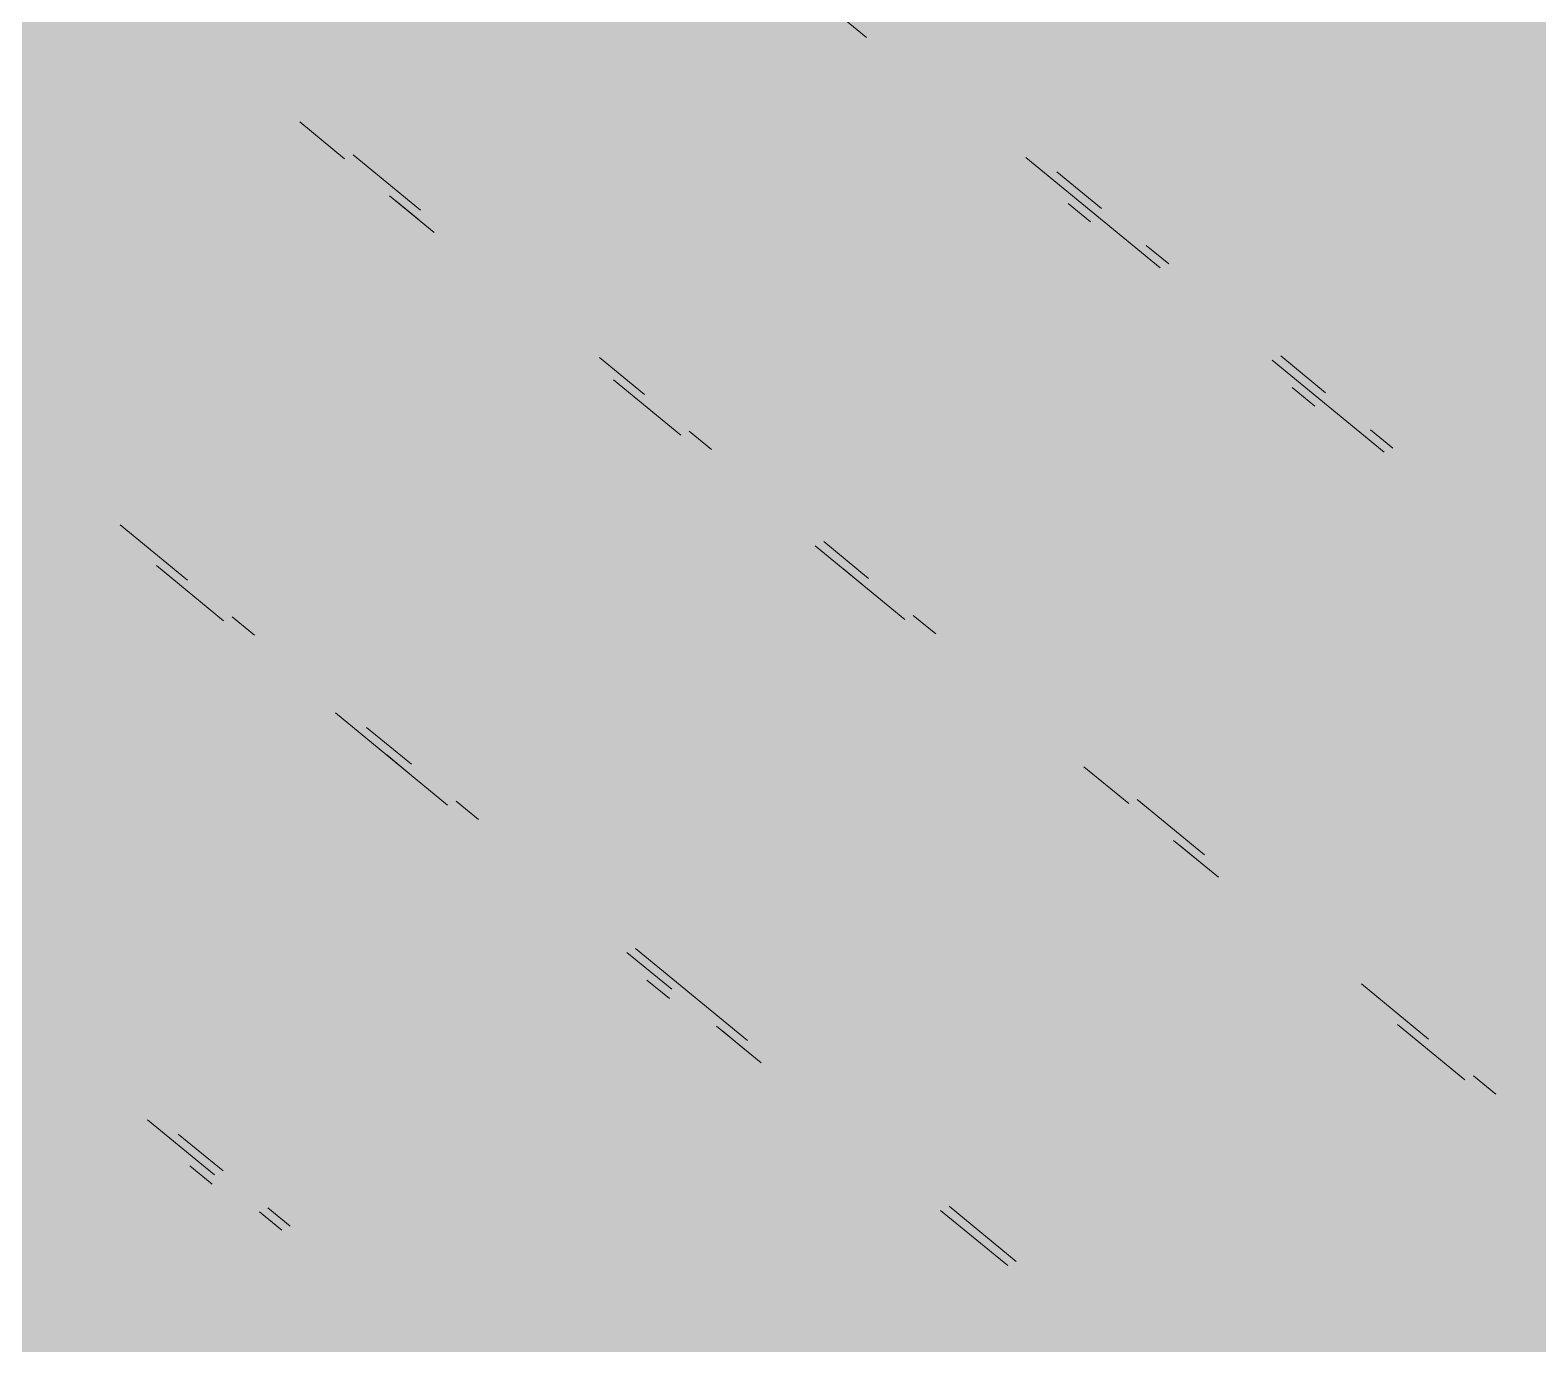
# Paper-space layout '03 3D Building and Roof' of a CAD drawing. Header units: millimetres. Extents: x 5 to 415, y 5 to 292.
# Drawn here: x 265.577 to 267.782, y 76.521 to 78.442 of the extents above; entities that cross this region are included whole.
import ezdxf

# ---------------------------------------------------------------- set-up
doc = ezdxf.new("R2010")
doc.units = ezdxf.units.MM
doc.layers.add('EXISTING', color=7, linetype='Continuous')
doc.layers.add('IMAGES', color=7, linetype='Continuous')

# ---------------------------------------------------------------- blocks, each defined once
blk = doc.blocks.new('SHEET_03')
at = {"layer": 'EXISTING', "color": 250, "lineweight": 9}
for p, q in [((266.8003, 78.4307), (266.7675, 78.4576)), ((265.9714, 78.3073), (266.0369, 78.2534)), ((266.1477, 78.1785), (266.0494, 78.2593)), ((267.033, 78.2556), (267.2296, 78.094)), ((267.1438, 78.1806), (267.0783, 78.2345)), ((266.1025, 78.1995), (266.168, 78.1457)), ((266.1443, 78.165), (266.1116, 78.192)), ((267.1279, 78.1614), (267.0952, 78.1883)), ((267.2421, 78.0998), (267.2093, 78.1268)), ((267.4715, 77.9113), (267.4059, 77.9652)), ((266.4753, 77.9091), (266.4098, 77.963)), ((267.3934, 77.9593), (267.5573, 77.8246)), ((266.4301, 77.9302), (266.5284, 77.8494)), ((267.4556, 77.892), (267.4228, 77.919)), ((266.5736, 77.8283), (266.5409, 77.8553)), ((267.5697, 77.8305), (267.537, 77.8574)), ((265.8069, 77.6376), (265.7086, 77.7184)), ((266.725, 77.6878), (266.856, 77.5801)), ((266.803, 77.6398), (266.7375, 77.6937)), ((265.7616, 77.6587), (265.8599, 77.5779)), ((266.7996, 77.6264), (266.7668, 77.6533)), ((265.9052, 77.5568), (265.8724, 77.5837)), ((266.9013, 77.559), (266.8685, 77.5859)), ((266.0237, 77.4432), (266.1875, 77.3085)), ((266.1345, 77.3683), (266.069, 77.4221)), ((266.1311, 77.3549), (266.0984, 77.3818)), ((267.1181, 77.3646), (267.1837, 77.3107)), ((266.2328, 77.2875), (266.2, 77.3144)), ((267.2944, 77.2358), (267.1961, 77.3166)), ((267.2492, 77.2569), (267.3147, 77.203)), ((267.291, 77.2224), (267.2583, 77.2493)), ((266.4497, 77.0931), (266.5152, 77.0392)), ((266.626, 76.9643), (266.4621, 77.0989)), ((266.5118, 77.0258), (266.479, 77.0527)), ((267.6221, 76.9665), (267.5238, 77.0473)), ((266.5807, 76.9854), (266.6462, 76.9315)), ((266.6226, 76.9509), (266.5898, 76.9778)), ((267.5768, 76.9875), (267.6751, 76.9067)), ((267.7204, 76.8857), (267.6876, 76.9126)), ((265.7484, 76.8485), (265.8467, 76.7677)), ((265.8592, 76.7736), (265.7937, 76.8274)), ((265.8433, 76.7543), (265.8106, 76.7812)), ((265.9122, 76.7138), (265.945, 76.6869)), ((265.9575, 76.6928), (265.9247, 76.7197)), ((266.9083, 76.716), (267.0066, 76.6352)), ((267.0191, 76.6411), (266.9208, 76.7219))]:
    blk.add_line(p, q, dxfattribs=at)
at = {"layer": 'IMAGES', "color": 7}
for points in [[(265.1473, 78.3727), (265.7255, 78.3727), (265.1473, 78.4691), (265.7255, 78.4691)], [(265.7255, 78.3727), (265.8218, 78.3727), (265.7255, 78.4691), (265.8218, 78.4691)], [(265.8218, 78.3727), (266.0145, 78.3727), (265.8218, 78.4691), (266.0145, 78.4691)], [(266.0145, 78.3727), (266.5927, 78.3727), (266.0145, 78.4691), (266.5927, 78.4691)], [(266.5927, 78.3727), (266.6891, 78.3727), (266.5927, 78.4691), (266.6891, 78.4691)], [(266.6891, 78.3727), (266.8818, 78.3727), (266.6891, 78.4691), (266.8818, 78.4691)], [(266.8818, 78.3727), (266.9782, 78.3727), (266.8818, 78.4691), (266.9782, 78.4691)], [(266.9782, 78.3727), (267.0745, 78.3727), (266.9782, 78.4691), (267.0745, 78.4691)], [(267.0745, 78.3727), (267.6527, 78.3727), (267.0745, 78.4691), (267.6527, 78.4691)], [(267.6527, 78.3727), (267.7491, 78.3727), (267.6527, 78.4691), (267.7491, 78.4691)], [(267.7491, 78.3727), (267.8455, 78.3727), (267.7491, 78.4691), (267.8455, 78.4691)], [(265.2436, 78.2763), (265.7255, 78.2763), (265.2436, 78.3727), (265.7255, 78.3727)], [(265.7255, 78.2763), (265.8218, 78.2763), (265.7255, 78.3727), (265.8218, 78.3727)], [(265.8218, 78.2763), (265.9182, 78.2763), (265.8218, 78.3727), (265.9182, 78.3727)], [(265.9182, 78.2763), (266.0145, 78.2763), (265.9182, 78.3727), (266.0145, 78.3727)], [(266.0145, 78.2763), (266.1109, 78.2763), (266.0145, 78.3727), (266.1109, 78.3727)], [(266.1109, 78.2763), (266.2073, 78.2763), (266.1109, 78.3727), (266.2073, 78.3727)], [(266.2073, 78.2763), (266.6891, 78.2763), (266.2073, 78.3727), (266.6891, 78.3727)], [(266.6891, 78.2763), (266.7855, 78.2763), (266.6891, 78.3727), (266.7855, 78.3727)], [(266.7855, 78.2763), (266.8818, 78.2763), (266.7855, 78.3727), (266.8818, 78.3727)], [(266.8818, 78.2763), (266.9782, 78.2763), (266.8818, 78.3727), (266.9782, 78.3727)], [(266.9782, 78.2763), (267.0745, 78.2763), (266.9782, 78.3727), (267.0745, 78.3727)], [(267.0745, 78.2763), (267.1709, 78.2763), (267.0745, 78.3727), (267.1709, 78.3727)], [(267.1709, 78.2763), (267.6527, 78.2763), (267.1709, 78.3727), (267.6527, 78.3727)], [(267.6527, 78.2763), (267.7491, 78.2763), (267.6527, 78.3727), (267.7491, 78.3727)], [(267.7491, 78.2763), (267.8455, 78.2763), (267.7491, 78.3727), (267.8455, 78.3727)], [(265.34, 78.1799), (265.8218, 78.1799), (265.34, 78.2763), (265.8218, 78.2763)], [(265.8218, 78.1799), (265.9182, 78.1799), (265.8218, 78.2763), (265.9182, 78.2763)], [(265.9182, 78.1799), (266.0145, 78.1799), (265.9182, 78.2763), (266.0145, 78.2763)], [(266.0145, 78.1799), (266.2073, 78.1799), (266.0145, 78.2763), (266.2073, 78.2763)], [(266.2073, 78.1799), (266.3036, 78.1799), (266.2073, 78.2763), (266.3036, 78.2763)], [(266.3036, 78.1799), (266.4, 78.1799), (266.3036, 78.2763), (266.4, 78.2763)], [(266.4, 78.1799), (266.9782, 78.1799), (266.4, 78.2763), (266.9782, 78.2763)], [(266.9782, 78.1799), (267.1709, 78.1799), (266.9782, 78.2763), (267.1709, 78.2763)], [(267.1709, 78.1799), (267.2673, 78.1799), (267.1709, 78.2763), (267.2673, 78.2763)], [(267.2673, 78.1799), (267.7491, 78.1799), (267.2673, 78.2763), (267.7491, 78.2763)], [(267.7491, 78.1799), (267.8455, 78.1799), (267.7491, 78.2763), (267.8455, 78.2763)], [(265.4364, 78.0835), (265.9182, 78.0835), (265.4364, 78.1799), (265.9182, 78.1799)], [(265.9182, 78.0835), (266.0145, 78.0835), (265.9182, 78.1799), (266.0145, 78.1799)], [(266.0145, 78.0835), (266.1109, 78.0835), (266.0145, 78.1799), (266.1109, 78.1799)], [(266.1109, 78.0835), (266.2073, 78.0835), (266.1109, 78.1799), (266.2073, 78.1799)], [(266.2073, 78.0835), (266.3036, 78.0835), (266.2073, 78.1799), (266.3036, 78.1799)], [(266.3036, 78.0835), (266.4, 78.0835), (266.3036, 78.1799), (266.4, 78.1799)], [(266.4, 78.0835), (266.4964, 78.0835), (266.4, 78.1799), (266.4964, 78.1799)], [(266.4964, 78.0835), (266.9782, 78.0835), (266.4964, 78.1799), (266.9782, 78.1799)], [(266.9782, 78.0835), (267.0745, 78.0835), (266.9782, 78.1799), (267.0745, 78.1799)], [(267.0745, 78.0835), (267.2673, 78.0835), (267.0745, 78.1799), (267.2673, 78.1799)], [(267.2673, 78.0835), (267.3636, 78.0835), (267.2673, 78.1799), (267.3636, 78.1799)], [(267.3636, 78.0835), (267.9418, 78.0835), (267.3636, 78.1799), (267.9418, 78.1799)], [(265.5327, 77.9871), (266.0145, 77.9871), (265.5327, 78.0835), (266.0145, 78.0835)], [(266.0145, 77.9871), (266.1109, 77.9871), (266.0145, 78.0835), (266.1109, 78.0835)], [(266.1109, 77.9871), (266.2073, 77.9871), (266.1109, 78.0835), (266.2073, 78.0835)], [(266.2073, 77.9871), (266.3036, 77.9871), (266.2073, 78.0835), (266.3036, 78.0835)], [(266.3036, 77.9871), (266.4, 77.9871), (266.3036, 78.0835), (266.4, 78.0835)], [(266.4, 77.9871), (266.4964, 77.9871), (266.4, 78.0835), (266.4964, 78.0835)], [(266.4964, 77.9871), (266.5927, 77.9871), (266.4964, 78.0835), (266.5927, 78.0835)], [(266.5927, 77.9871), (267.1709, 77.9871), (266.5927, 78.0835), (267.1709, 78.0835)], [(267.1709, 77.9871), (267.2673, 77.9871), (267.1709, 78.0835), (267.2673, 78.0835)], [(267.2673, 77.9871), (267.3636, 77.9871), (267.2673, 78.0835), (267.3636, 78.0835)], [(267.3636, 77.9871), (267.46, 77.9871), (267.3636, 78.0835), (267.46, 78.0835)], [(267.46, 77.9871), (268.0382, 77.9871), (267.46, 78.0835), (268.0382, 78.0835)], [(265.5327, 77.8907), (265.6291, 77.8907), (265.5327, 77.9871), (265.6291, 77.9871)], [(265.6291, 77.8907), (265.7255, 77.8907), (265.6291, 77.9871), (265.7255, 77.9871)], [(265.7255, 77.8907), (266.1109, 77.8907), (265.7255, 77.9871), (266.1109, 77.9871)], [(266.1109, 77.8907), (266.2073, 77.8907), (266.1109, 77.9871), (266.2073, 77.9871)], [(266.2073, 77.8907), (266.3036, 77.8907), (266.2073, 77.9871), (266.3036, 77.9871)], [(266.3036, 77.8907), (266.4964, 77.8907), (266.3036, 77.9871), (266.4964, 77.9871)], [(266.4964, 77.8907), (266.5927, 77.8907), (266.4964, 77.9871), (266.5927, 77.9871)], [(266.5927, 77.8907), (266.6891, 77.8907), (266.5927, 77.9871), (266.6891, 77.9871)], [(266.6891, 77.8907), (267.1709, 77.8907), (266.6891, 77.9871), (267.1709, 77.9871)], [(267.1709, 77.8907), (267.2673, 77.8907), (267.1709, 77.9871), (267.2673, 77.9871)], [(267.2673, 77.8907), (267.3636, 77.8907), (267.2673, 77.9871), (267.3636, 77.9871)], [(267.3636, 77.8907), (267.46, 77.8907), (267.3636, 77.9871), (267.46, 77.9871)], [(267.46, 77.8907), (267.5564, 77.8907), (267.46, 77.9871), (267.5564, 77.9871)], [(267.5564, 77.8907), (267.6527, 77.8907), (267.5564, 77.9871), (267.6527, 77.9871)], [(267.6527, 77.8907), (268.1345, 77.8907), (267.6527, 77.9871), (268.1345, 77.9871)], [(265.5327, 77.7943), (265.6291, 77.7943), (265.5327, 77.8907), (265.6291, 77.8907)], [(265.6291, 77.7943), (265.7255, 77.7943), (265.6291, 77.8907), (265.7255, 77.8907)], [(265.7255, 77.7943), (265.8218, 77.7943), (265.7255, 77.8907), (265.8218, 77.8907)], [(265.8218, 77.7943), (266.3036, 77.7943), (265.8218, 77.8907), (266.3036, 77.8907)], [(266.3036, 77.7943), (266.4, 77.7943), (266.3036, 77.8907), (266.4, 77.8907)], [(266.4, 77.7943), (266.5927, 77.7943), (266.4, 77.8907), (266.5927, 77.8907)], [(266.5927, 77.7943), (266.6891, 77.7943), (266.5927, 77.8907), (266.6891, 77.8907)], [(266.6891, 77.7943), (266.7855, 77.7943), (266.6891, 77.8907), (266.7855, 77.8907)], [(266.7855, 77.7943), (267.3636, 77.7943), (266.7855, 77.8907), (267.3636, 77.8907)], [(267.3636, 77.7943), (267.46, 77.7943), (267.3636, 77.8907), (267.46, 77.8907)], [(267.46, 77.7943), (267.6527, 77.7943), (267.46, 77.8907), (267.6527, 77.8907)], [(267.6527, 77.7943), (267.8455, 77.7943), (267.6527, 77.8907), (267.8455, 77.8907)], [(265.5327, 77.6979), (265.6291, 77.6979), (265.5327, 77.7943), (265.6291, 77.7943)], [(265.6291, 77.6979), (265.7255, 77.6979), (265.6291, 77.7943), (265.7255, 77.7943)], [(265.7255, 77.6979), (265.8218, 77.6979), (265.7255, 77.7943), (265.8218, 77.7943)], [(265.8218, 77.6979), (265.9182, 77.6979), (265.8218, 77.7943), (265.9182, 77.7943)], [(265.9182, 77.6979), (266.4, 77.6979), (265.9182, 77.7943), (266.4, 77.7943)], [(266.4, 77.6979), (266.4964, 77.6979), (266.4, 77.7943), (266.4964, 77.7943)], [(266.4964, 77.6979), (266.5927, 77.6979), (266.4964, 77.7943), (266.5927, 77.7943)], [(266.5927, 77.6979), (266.6891, 77.6979), (266.5927, 77.7943), (266.6891, 77.7943)], [(266.6891, 77.6979), (266.7855, 77.6979), (266.6891, 77.7943), (266.7855, 77.7943)], [(266.7855, 77.6979), (266.8818, 77.6979), (266.7855, 77.7943), (266.8818, 77.7943)], [(266.8818, 77.6979), (267.3636, 77.6979), (266.8818, 77.7943), (267.3636, 77.7943)], [(267.3636, 77.6979), (267.46, 77.6979), (267.3636, 77.7943), (267.46, 77.7943)], [(267.46, 77.6979), (267.5564, 77.6979), (267.46, 77.7943), (267.5564, 77.7943)], [(267.5564, 77.6979), (267.7491, 77.6979), (267.5564, 77.7943), (267.7491, 77.7943)], [(267.7491, 77.6979), (267.8455, 77.6979), (267.7491, 77.7943), (267.8455, 77.7943)], [(265.0509, 77.5051), (265.6291, 77.5051), (265.0509, 77.6979), (265.6291, 77.6979)], [(265.6291, 77.6015), (265.7255, 77.6015), (265.6291, 77.6979), (265.7255, 77.6979)], [(265.7255, 77.6015), (265.8218, 77.6015), (265.7255, 77.6979), (265.8218, 77.6979)], [(265.8218, 77.6015), (265.9182, 77.6015), (265.8218, 77.6979), (265.9182, 77.6979)], [(265.9182, 77.6015), (266.0145, 77.6015), (265.9182, 77.6979), (266.0145, 77.6979)], [(266.0145, 77.6015), (266.4964, 77.6015), (266.0145, 77.6979), (266.4964, 77.6979)], [(266.4964, 77.6015), (266.5927, 77.6015), (266.4964, 77.6979), (266.5927, 77.6979)], [(266.5927, 77.6015), (266.6891, 77.6015), (266.5927, 77.6979), (266.6891, 77.6979)], [(266.6891, 77.6015), (266.7855, 77.6015), (266.6891, 77.6979), (266.7855, 77.6979)], [(266.7855, 77.6015), (266.8818, 77.6015), (266.7855, 77.6979), (266.8818, 77.6979)], [(266.8818, 77.6015), (266.9782, 77.6015), (266.8818, 77.6979), (266.9782, 77.6979)], [(266.9782, 77.6015), (267.5564, 77.6015), (266.9782, 77.6979), (267.5564, 77.6979)], [(267.5564, 77.6015), (267.6527, 77.6015), (267.5564, 77.6979), (267.6527, 77.6979)], [(267.6527, 77.6015), (267.7491, 77.6015), (267.6527, 77.6979), (267.7491, 77.6979)], [(267.7491, 77.6015), (267.8455, 77.6015), (267.7491, 77.6979), (267.8455, 77.6979)], [(265.6291, 77.5051), (265.7255, 77.5051), (265.6291, 77.6015), (265.7255, 77.6015)], [(265.7255, 77.5051), (265.8218, 77.5051), (265.7255, 77.6015), (265.8218, 77.6015)], [(265.8218, 77.5051), (265.9182, 77.5051), (265.8218, 77.6015), (265.9182, 77.6015)], [(265.9182, 77.5051), (266.0145, 77.5051), (265.9182, 77.6015), (266.0145, 77.6015)], [(266.0145, 77.5051), (266.1109, 77.5051), (266.0145, 77.6015), (266.1109, 77.6015)], [(266.1109, 77.5051), (266.2073, 77.5051), (266.1109, 77.6015), (266.2073, 77.6015)], [(266.2073, 77.5051), (266.6891, 77.5051), (266.2073, 77.6015), (266.6891, 77.6015)], [(266.6891, 77.5051), (266.7855, 77.5051), (266.6891, 77.6015), (266.7855, 77.6015)], [(266.7855, 77.5051), (266.9782, 77.5051), (266.7855, 77.6015), (266.9782, 77.6015)], [(266.9782, 77.5051), (267.0745, 77.5051), (266.9782, 77.6015), (267.0745, 77.6015)], [(267.0745, 77.5051), (267.1709, 77.5051), (267.0745, 77.6015), (267.1709, 77.6015)], [(267.1709, 77.5051), (267.6527, 77.5051), (267.1709, 77.6015), (267.6527, 77.6015)], [(267.6527, 77.5051), (267.7491, 77.5051), (267.6527, 77.6015), (267.7491, 77.6015)], [(267.7491, 77.5051), (267.8455, 77.5051), (267.7491, 77.6015), (267.8455, 77.6015)], [(265.2436, 77.4087), (265.7255, 77.4087), (265.2436, 77.5051), (265.7255, 77.5051)], [(265.7255, 77.4087), (265.8218, 77.4087), (265.7255, 77.5051), (265.8218, 77.5051)], [(265.8218, 77.4087), (265.9182, 77.4087), (265.8218, 77.5051), (265.9182, 77.5051)], [(265.9182, 77.4087), (266.1109, 77.4087), (265.9182, 77.5051), (266.1109, 77.5051)], [(266.1109, 77.4087), (266.2073, 77.4087), (266.1109, 77.5051), (266.2073, 77.5051)], [(266.2073, 77.4087), (266.3036, 77.4087), (266.2073, 77.5051), (266.3036, 77.5051)], [(266.3036, 77.4087), (266.7855, 77.4087), (266.3036, 77.5051), (266.7855, 77.5051)], [(266.7855, 77.4087), (266.8818, 77.4087), (266.7855, 77.5051), (266.8818, 77.5051)], [(266.8818, 77.4087), (266.9782, 77.4087), (266.8818, 77.5051), (266.9782, 77.5051)], [(266.9782, 77.4087), (267.0745, 77.4087), (266.9782, 77.5051), (267.0745, 77.5051)], [(267.0745, 77.4087), (267.1709, 77.4087), (267.0745, 77.5051), (267.1709, 77.5051)], [(267.1709, 77.4087), (267.2673, 77.4087), (267.1709, 77.5051), (267.2673, 77.5051)], [(267.2673, 77.4087), (267.7491, 77.4087), (267.2673, 77.5051), (267.7491, 77.5051)], [(267.7491, 77.4087), (267.8455, 77.4087), (267.7491, 77.5051), (267.8455, 77.5051)], [(265.34, 77.3123), (265.9182, 77.3123), (265.34, 77.4087), (265.9182, 77.4087)], [(265.9182, 77.3123), (266.0145, 77.3123), (265.9182, 77.4087), (266.0145, 77.4087)], [(266.0145, 77.3123), (266.2073, 77.3123), (266.0145, 77.4087), (266.2073, 77.4087)], [(266.2073, 77.3123), (266.3036, 77.3123), (266.2073, 77.4087), (266.3036, 77.4087)], [(266.3036, 77.3123), (266.4, 77.3123), (266.3036, 77.4087), (266.4, 77.4087)], [(266.4, 77.3123), (266.8818, 77.3123), (266.4, 77.4087), (266.8818, 77.4087)], [(266.8818, 77.3123), (266.9782, 77.3123), (266.8818, 77.4087), (266.9782, 77.4087)], [(266.9782, 77.3123), (267.0745, 77.3123), (266.9782, 77.4087), (267.0745, 77.4087)], [(267.0745, 77.3123), (267.2673, 77.3123), (267.0745, 77.4087), (267.2673, 77.4087)], [(267.2673, 77.3123), (267.3636, 77.3123), (267.2673, 77.4087), (267.3636, 77.4087)], [(267.3636, 77.3123), (267.8455, 77.3123), (267.3636, 77.4087), (267.8455, 77.4087)], [(265.4364, 77.2159), (266.0145, 77.2159), (265.4364, 77.3123), (266.0145, 77.3123)], [(266.0145, 77.2159), (266.1109, 77.2159), (266.0145, 77.3123), (266.1109, 77.3123)], [(266.1109, 77.2159), (266.3036, 77.2159), (266.1109, 77.3123), (266.3036, 77.3123)], [(266.3036, 77.2159), (266.4, 77.2159), (266.3036, 77.3123), (266.4, 77.3123)], [(266.4, 77.2159), (266.4964, 77.2159), (266.4, 77.3123), (266.4964, 77.3123)], [(266.4964, 77.2159), (266.9782, 77.2159), (266.4964, 77.3123), (266.9782, 77.3123)], [(266.9782, 77.2159), (267.1709, 77.2159), (266.9782, 77.3123), (267.1709, 77.3123)], [(267.1709, 77.2159), (267.3636, 77.2159), (267.1709, 77.3123), (267.3636, 77.3123)], [(267.3636, 77.2159), (267.46, 77.2159), (267.3636, 77.3123), (267.46, 77.3123)], [(267.46, 77.2159), (267.5564, 77.2159), (267.46, 77.3123), (267.5564, 77.3123)], [(267.5564, 77.2159), (268.0382, 77.2159), (267.5564, 77.3123), (268.0382, 77.3123)], [(265.5327, 77.1195), (265.6291, 77.1195), (265.5327, 77.2159), (265.6291, 77.2159)], [(265.6291, 77.1195), (266.1109, 77.1195), (265.6291, 77.2159), (266.1109, 77.2159)], [(266.1109, 77.1195), (266.2073, 77.1195), (266.1109, 77.2159), (266.2073, 77.2159)], [(266.2073, 77.1195), (266.3036, 77.1195), (266.2073, 77.2159), (266.3036, 77.2159)], [(266.3036, 77.1195), (266.4, 77.1195), (266.3036, 77.2159), (266.4, 77.2159)], [(266.4, 77.1195), (266.4964, 77.1195), (266.4, 77.2159), (266.4964, 77.2159)], [(266.4964, 77.1195), (266.5927, 77.1195), (266.4964, 77.2159), (266.5927, 77.2159)], [(266.5927, 77.1195), (267.0745, 77.1195), (266.5927, 77.2159), (267.0745, 77.2159)], [(267.0745, 77.1195), (267.1709, 77.1195), (267.0745, 77.2159), (267.1709, 77.2159)], [(267.1709, 77.1195), (267.2673, 77.1195), (267.1709, 77.2159), (267.2673, 77.2159)], [(267.2673, 77.1195), (267.3636, 77.1195), (267.2673, 77.2159), (267.3636, 77.2159)], [(267.3636, 77.1195), (267.46, 77.1195), (267.3636, 77.2159), (267.46, 77.2159)], [(267.46, 77.1195), (267.5564, 77.1195), (267.46, 77.2159), (267.5564, 77.2159)], [(267.5564, 77.1195), (267.6527, 77.1195), (267.5564, 77.2159), (267.6527, 77.2159)], [(267.6527, 77.1195), (268.1345, 77.1195), (267.6527, 77.2159), (268.1345, 77.2159)], [(265.5327, 77.0231), (265.6291, 77.0231), (265.5327, 77.1195), (265.6291, 77.1195)], [(265.6291, 77.0231), (265.7255, 77.0231), (265.6291, 77.1195), (265.7255, 77.1195)], [(265.7255, 77.0231), (266.2073, 77.0231), (265.7255, 77.1195), (266.2073, 77.1195)], [(266.2073, 77.0231), (266.3036, 77.0231), (266.2073, 77.1195), (266.3036, 77.1195)], [(266.3036, 77.0231), (266.4, 77.0231), (266.3036, 77.1195), (266.4, 77.1195)], [(266.4, 77.0231), (266.4964, 77.0231), (266.4, 77.1195), (266.4964, 77.1195)], [(266.4964, 77.0231), (266.5927, 77.0231), (266.4964, 77.1195), (266.5927, 77.1195)], [(266.5927, 77.0231), (267.1709, 77.0231), (266.5927, 77.1195), (267.1709, 77.1195)], [(267.1709, 77.0231), (267.2673, 77.0231), (267.1709, 77.1195), (267.2673, 77.1195)], [(267.2673, 77.0231), (267.3636, 77.0231), (267.2673, 77.1195), (267.3636, 77.1195)], [(267.3636, 77.0231), (267.46, 77.0231), (267.3636, 77.1195), (267.46, 77.1195)], [(267.46, 77.0231), (267.5564, 77.0231), (267.46, 77.1195), (267.5564, 77.1195)], [(267.5564, 77.0231), (267.6527, 77.0231), (267.5564, 77.1195), (267.6527, 77.1195)], [(267.6527, 77.0231), (267.7491, 77.0231), (267.6527, 77.1195), (267.7491, 77.1195)], [(267.7491, 77.0231), (268.3273, 77.0231), (267.7491, 77.1195), (268.3273, 77.1195)], [(265.5327, 76.9267), (265.6291, 76.9267), (265.5327, 77.0231), (265.6291, 77.0231)], [(265.6291, 76.9267), (265.7255, 76.9267), (265.6291, 77.0231), (265.7255, 77.0231)], [(265.7255, 76.9267), (265.8218, 76.9267), (265.7255, 77.0231), (265.8218, 77.0231)], [(265.8218, 76.9267), (266.4, 76.9267), (265.8218, 77.0231), (266.4, 77.0231)], [(266.4, 76.9267), (266.4964, 76.9267), (266.4, 77.0231), (266.4964, 77.0231)], [(266.4964, 76.9267), (266.6891, 76.9267), (266.4964, 77.0231), (266.6891, 77.0231)], [(266.6891, 76.9267), (266.8818, 76.9267), (266.6891, 77.0231), (266.8818, 77.0231)], [(266.8818, 76.9267), (267.3636, 76.9267), (266.8818, 77.0231), (267.3636, 77.0231)], [(267.3636, 76.9267), (267.46, 76.9267), (267.3636, 77.0231), (267.46, 77.0231)], [(267.46, 76.9267), (267.5564, 76.9267), (267.46, 77.0231), (267.5564, 77.0231)], [(267.5564, 76.9267), (267.6527, 76.9267), (267.5564, 77.0231), (267.6527, 77.0231)], [(267.6527, 76.9267), (267.7491, 76.9267), (267.6527, 77.0231), (267.7491, 77.0231)], [(267.7491, 76.9267), (267.8455, 76.9267), (267.7491, 77.0231), (267.8455, 77.0231)], [(265.5327, 76.8303), (265.6291, 76.8303), (265.5327, 76.9267), (265.6291, 76.9267)], [(265.6291, 76.8303), (265.7255, 76.8303), (265.6291, 76.9267), (265.7255, 76.9267)], [(265.7255, 76.8303), (265.8218, 76.8303), (265.7255, 76.9267), (265.8218, 76.9267)], [(265.8218, 76.8303), (265.9182, 76.8303), (265.8218, 76.9267), (265.9182, 76.9267)], [(265.9182, 76.8303), (266.0145, 76.8303), (265.9182, 76.9267), (266.0145, 76.9267)], [(266.0145, 76.8303), (266.4964, 76.8303), (266.0145, 76.9267), (266.4964, 76.9267)], [(266.4964, 76.8303), (266.5927, 76.8303), (266.4964, 76.9267), (266.5927, 76.9267)], [(266.5927, 76.8303), (266.6891, 76.8303), (266.5927, 76.9267), (266.6891, 76.9267)], [(266.6891, 76.8303), (266.7855, 76.8303), (266.6891, 76.9267), (266.7855, 76.9267)], [(266.7855, 76.8303), (266.8818, 76.8303), (266.7855, 76.9267), (266.8818, 76.9267)], [(266.8818, 76.8303), (266.9782, 76.8303), (266.8818, 76.9267), (266.9782, 76.9267)], [(266.9782, 76.8303), (267.46, 76.8303), (266.9782, 76.9267), (267.46, 76.9267)], [(267.46, 76.8303), (267.5564, 76.8303), (267.46, 76.9267), (267.5564, 76.9267)], [(267.5564, 76.8303), (267.6527, 76.8303), (267.5564, 76.9267), (267.6527, 76.9267)], [(267.6527, 76.8303), (267.7491, 76.8303), (267.6527, 76.9267), (267.7491, 76.9267)], [(267.7491, 76.8303), (267.8455, 76.8303), (267.7491, 76.9267), (267.8455, 76.9267)], [(265.0509, 76.7339), (265.6291, 76.7339), (265.0509, 76.8303), (265.6291, 76.8303)], [(265.6291, 76.7339), (265.7255, 76.7339), (265.6291, 76.8303), (265.7255, 76.8303)], [(265.7255, 76.7339), (265.9182, 76.7339), (265.7255, 76.8303), (265.9182, 76.8303)], [(265.9182, 76.7339), (266.0145, 76.7339), (265.9182, 76.8303), (266.0145, 76.8303)], [(266.0145, 76.7339), (266.1109, 76.7339), (266.0145, 76.8303), (266.1109, 76.8303)], [(266.1109, 76.7339), (266.5927, 76.7339), (266.1109, 76.8303), (266.5927, 76.8303)], [(266.5927, 76.7339), (266.6891, 76.7339), (266.5927, 76.8303), (266.6891, 76.8303)], [(266.6891, 76.7339), (266.7855, 76.7339), (266.6891, 76.8303), (266.7855, 76.8303)], [(266.7855, 76.7339), (266.9782, 76.7339), (266.7855, 76.8303), (266.9782, 76.8303)], [(266.9782, 76.7339), (267.0745, 76.7339), (266.9782, 76.8303), (267.0745, 76.8303)], [(267.0745, 76.7339), (267.5564, 76.7339), (267.0745, 76.8303), (267.5564, 76.8303)], [(267.5564, 76.7339), (267.6527, 76.7339), (267.5564, 76.8303), (267.6527, 76.8303)], [(267.6527, 76.7339), (267.7491, 76.7339), (267.6527, 76.8303), (267.7491, 76.8303)], [(267.7491, 76.7339), (267.9418, 76.7339), (267.7491, 76.8303), (267.9418, 76.8303)], [(265.2436, 76.6375), (265.7255, 76.6375), (265.2436, 76.7339), (265.7255, 76.7339)], [(265.7255, 76.6375), (265.8218, 76.6375), (265.7255, 76.7339), (265.8218, 76.7339)], [(265.8218, 76.6375), (266.0145, 76.6375), (265.8218, 76.7339), (266.0145, 76.7339)], [(266.0145, 76.6375), (266.1109, 76.6375), (266.0145, 76.7339), (266.1109, 76.7339)], [(266.1109, 76.6375), (266.2073, 76.6375), (266.1109, 76.7339), (266.2073, 76.7339)], [(266.2073, 76.6375), (266.6891, 76.6375), (266.2073, 76.7339), (266.6891, 76.7339)], [(266.6891, 76.6375), (266.7855, 76.6375), (266.6891, 76.7339), (266.7855, 76.7339)], [(266.7855, 76.6375), (266.8818, 76.6375), (266.7855, 76.7339), (266.8818, 76.7339)], [(266.8818, 76.6375), (267.0745, 76.6375), (266.8818, 76.7339), (267.0745, 76.7339)], [(267.0745, 76.6375), (267.1709, 76.6375), (267.0745, 76.7339), (267.1709, 76.7339)], [(267.1709, 76.6375), (267.8455, 76.6375), (267.1709, 76.7339), (267.8455, 76.7339)], [(265.34, 76.5411), (265.8218, 76.5411), (265.34, 76.6375), (265.8218, 76.6375)], [(265.8218, 76.5411), (265.9182, 76.5411), (265.8218, 76.6375), (265.9182, 76.6375)], [(265.9182, 76.5411), (266.0145, 76.5411), (265.9182, 76.6375), (266.0145, 76.6375)], [(266.0145, 76.5411), (266.2073, 76.5411), (266.0145, 76.6375), (266.2073, 76.6375)], [(266.2073, 76.5411), (266.7855, 76.5411), (266.2073, 76.6375), (266.7855, 76.6375)], [(266.7855, 76.5411), (266.8818, 76.5411), (266.7855, 76.6375), (266.8818, 76.6375)], [(266.8818, 76.5411), (266.9782, 76.5411), (266.8818, 76.6375), (266.9782, 76.6375)], [(266.9782, 76.5411), (267.1709, 76.5411), (266.9782, 76.6375), (267.1709, 76.6375)], [(267.1709, 76.5411), (267.2673, 76.5411), (267.1709, 76.6375), (267.2673, 76.6375)], [(267.2673, 76.5411), (267.8455, 76.5411), (267.2673, 76.6375), (267.8455, 76.6375)], [(265.4364, 76.4446), (266.0145, 76.4446), (265.4364, 76.5411), (266.0145, 76.5411)], [(266.0145, 76.4446), (266.1109, 76.4446), (266.0145, 76.5411), (266.1109, 76.5411)], [(266.1109, 76.4446), (266.3036, 76.4446), (266.1109, 76.5411), (266.3036, 76.5411)], [(266.3036, 76.4446), (266.4, 76.4446), (266.3036, 76.5411), (266.4, 76.5411)], [(266.4, 76.4446), (266.9782, 76.4446), (266.4, 76.5411), (266.9782, 76.5411)], [(266.9782, 76.4446), (267.0745, 76.4446), (266.9782, 76.5411), (267.0745, 76.5411)], [(267.0745, 76.4446), (267.2673, 76.4446), (267.0745, 76.5411), (267.2673, 76.5411)], [(267.2673, 76.4446), (267.3636, 76.4446), (267.2673, 76.5411), (267.3636, 76.5411)], [(267.3636, 76.4446), (267.46, 76.4446), (267.3636, 76.5411), (267.46, 76.5411)], [(267.46, 76.4446), (267.9418, 76.4446), (267.46, 76.5411), (267.9418, 76.5411)]]:
    blk.add_solid(points, dxfattribs=at)

psp = doc.layouts.new('03 3D Building and Roof')

# ---------------------------------------------------------------- block references
psp.add_blockref('SHEET_03', (0, 0))

doc.saveas('drawing.dxf')
